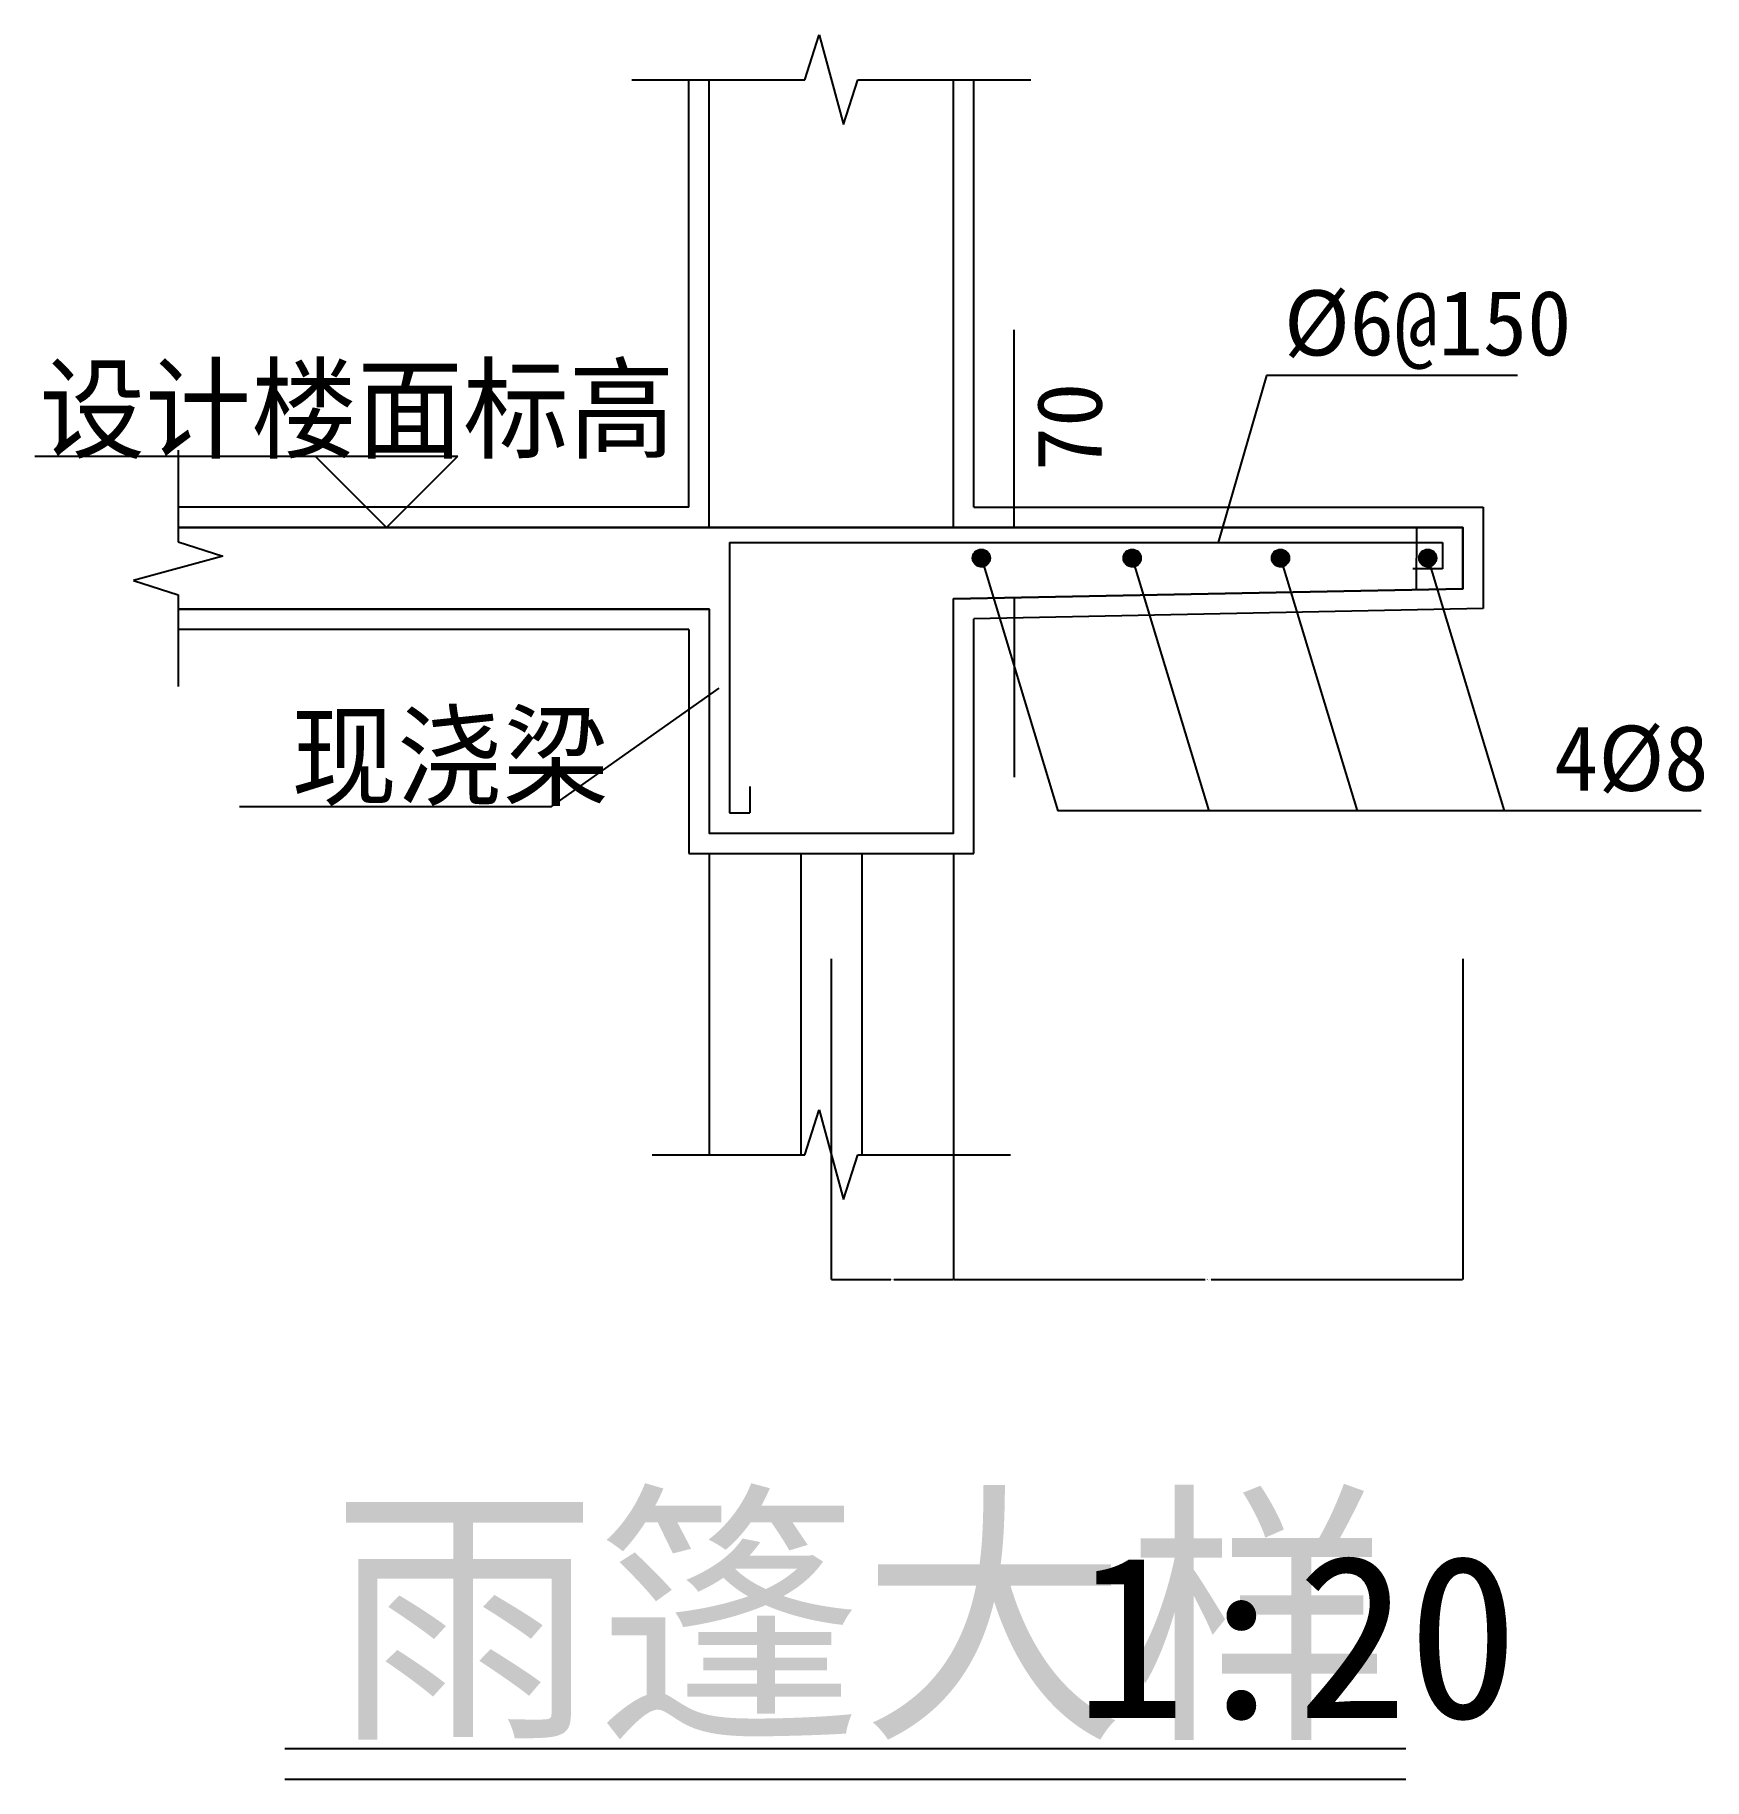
# Model space of a CAD drawing. Header units: metres. Extents: x 16910 to 18549, y 4773 to 6485.
import ezdxf

# ---------------------------------------------------------------- set-up
doc = ezdxf.new("R2010")
doc.units = ezdxf.units.M
for name, color, linetype in [('OTHER', 7, 'Continuous'), ('PUB_DIM', 3, 'Continuous'), ('PUB_TEXT', 7, 'Continuous'), ('PUB_WALL', 255, 'Continuous'), ('S_FLOOR', 2, 'Continuous'), ('S_WALL', 255, 'Continuous'), ('S_WINDOW', 2, 'Continuous')]:
    doc.layers.add(name, color=color, linetype=linetype)
doc.dimstyles.get("Standard").update_dxf_attribs({"dimtxt": 2.5, "dimasz": 2.5, "dimexe": 1.25, "dimexo": 0.625, "dimtad": 1, "dimcen": 2.5, "dimazin": 3, "dimtfac": 1, "dimtmove": 0, "dimatfit": 3})

# ---------------------------------------------------------------- blocks, each defined once
blk = doc.blocks.new('_CLOSEDFILLED')
at = {"color": 0, "linetype": 'BYBLOCK'}
blk.add_solid([(-1, 0.2), (0, 0), (-1, -0.2)], dxfattribs=at)
blk = doc.blocks.new('*D1')
for p, q in [((17812.19, 5578.03), (17812.19, 5262.94)), ((18312.32, 5578.03), (18312.32, 5262.94)), ((17812.44, 5262.94), (18059.255, 5262.94)), ((18065.255, 5262.94), (18312.07, 5262.94))]:
    blk.add_line(p, q)
at = {"layer": 'Defpoints'}
for p in [(17812.19, 5578.03), (18312.32, 5578.03), (17812.19, 5262.94)]:
    blk.add_point(p, dxfattribs=at)
at = {"layer": 'PUB_DIM', "xscale": 0.25, "yscale": 0.25, "rotation": 180}
blk.add_blockref('_CLOSEDFILLED', (17812.19, 5262.94), dxfattribs=at)
at = {"layer": 'PUB_DIM', "xscale": 0.25, "yscale": 0.25}
blk.add_blockref('_CLOSEDFILLED', (18312.32, 5262.94), dxfattribs=at)
at = {"layer": 'PUB_DIM', "insert": (18062.255, 5262.94), "char_height": 1, "attachment_point": 5}
blk.add_mtext('500,13', dxfattribs=at)
blk = doc.blocks.new('*D2')
for p, q in [((17692.19, 5578.03), (17692.19, 5262.94)), ((17812.19, 5578.03), (17812.19, 5262.94)), ((17692.44, 5262.94), (17750.69, 5262.94)), ((17753.69, 5262.94), (17811.94, 5262.94))]:
    blk.add_line(p, q)
at = {"layer": 'Defpoints'}
for p in [(17692.19, 5578.03), (17812.19, 5578.03), (17692.19, 5262.94)]:
    blk.add_point(p, dxfattribs=at)
at = {"layer": 'PUB_DIM', "xscale": 0.25, "yscale": 0.25, "rotation": 180}
blk.add_blockref('_CLOSEDFILLED', (17692.19, 5262.94), dxfattribs=at)
at = {"layer": 'PUB_DIM', "xscale": 0.25, "yscale": 0.25}
blk.add_blockref('_CLOSEDFILLED', (17812.19, 5262.94), dxfattribs=at)
at = {"layer": 'PUB_DIM', "insert": (17752.19, 5262.94), "char_height": 1, "attachment_point": 5}
blk.add_mtext('120', dxfattribs=at)
blk = doc.blocks.new('*D3')
for p, q in [((18266.93, 6001.3), (18266.93, 5971.3)), ((18266.68, 5971.3), (18266.43, 5971.3)), ((18266.93, 5941.3), (18266.93, 5971.3)), ((18266.93, 5971.3), (18266.93, 5971.3)), ((18267.18, 5971.3), (18267.43, 5971.3))]:
    blk.add_line(p, q)
at = {"layer": 'Defpoints'}
for p in [(18266.93, 6001.3), (18266.93, 5971.3), (18266.93, 5941.3)]:
    blk.add_point(p, dxfattribs=at)
at = {"layer": 'PUB_DIM', "xscale": 0.25, "yscale": 0.25}
blk.add_blockref('_CLOSEDFILLED', (18266.93, 5971.3), dxfattribs=at)
at = {"layer": 'PUB_DIM', "xscale": 0.25, "yscale": 0.25, "rotation": 180}
blk.add_blockref('_CLOSEDFILLED', (18266.93, 5971.3), dxfattribs=at)
at = {"layer": 'PUB_DIM', "insert": (18266.93, 5972.425), "char_height": 1, "attachment_point": 5}
blk.add_mtext('0', dxfattribs=at)

msp = doc.modelspace()

# ---------------------------------------------------------------- hatches: boundary and pattern name
at = {"layer": 'PUB_TEXT'}
h = msp.add_hatch(dxfattribs=at)
h.set_pattern_fill('SOLID')
h.paths.add_polyline_path([(17848.16, 5971.3, 1), (17831.03, 5971.3, 1)])
h = msp.add_hatch(dxfattribs=at)
h.set_pattern_fill('SOLID')
h.paths.add_polyline_path([(17996.23, 5971.3, 1), (17979.1, 5971.3, 1)])
h = msp.add_hatch(dxfattribs=at)
h.set_pattern_fill('SOLID')
h.paths.add_polyline_path([(18141.83, 5971.3, 1), (18124.69, 5971.3, 1)])
h = msp.add_hatch(dxfattribs=at)
h.set_pattern_fill('SOLID')
h.paths.add_polyline_path([(18286.41, 5971.3, 1), (18269.28, 5971.3, 1)])

# ---------------------------------------------------------------- linework, layer by layer
at = {"layer": 'OTHER'}
for p, q in [((17666.32, 6440.98), (17680.32, 6484.98)), ((17680.32, 6484.98), (17704.32, 6396.98)), ((17496.32, 6440.98), (17666.32, 6440.98)), ((17704.32, 6396.98), (17718.32, 6440.98)), ((17718.32, 6440.98), (17888.32, 6440.98)), ((17051, 6077.3), (17051, 5987.3)), ((17051, 5987.3), (17095, 5973.3)), ((17095, 5973.3), (17007, 5949.3)), ((17007, 5949.3), (17051, 5935.3)), ((17051, 5935.3), (17051, 5845.3)), ((17666.32, 5385.49), (17680.32, 5429.49)), ((17680.32, 5429.49), (17704.32, 5341.49)), ((17516.32, 5385.49), (17666.32, 5385.49)), ((17704.32, 5341.49), (17718.32, 5385.49)), ((17718.32, 5385.49), (17868.32, 5385.49))]:
    msp.add_line(p, q, dxfattribs=at)
at = {"layer": 'PUB_DIM'}
for p, q in [((16910.32, 6071.3), (17325.62, 6071.3)), ((17185.62, 6071.3), (17255.62, 6001.3)), ((17255.62, 6001.3), (17325.62, 6071.3)), ((17592.32, 5986.75), (18292.32, 5986.75)), ((17592.32, 5986.75), (17592.32, 5721.3)), ((18292.32, 5986.75), (18292.32, 5960.81)), ((18292.32, 5960.81), (18263.13, 5960.81)), ((17612.32, 5747.04), (17612.32, 5721.3)), ((17592.32, 5721.3), (17612.32, 5721.3))]:
    msp.add_line(p, q, dxfattribs=at)
for points in [[(17871.78, 6001.3), (17871.78, 6195.41)], [(17871.77, 5932.83), (17871.77, 5756.17)]]:
    msp.add_lwpolyline(points, dxfattribs=at)
at = {"layer": 'PUB_TEXT'}
for p, q in [((17552.32, 6021.3), (17552.32, 6440.98)), ((17832.32, 6021.3), (17832.32, 6440.98)), ((18119.41, 6150.72), (18072.1, 5986.75)), ((18366.04, 6150.72), (18119.41, 6150.72)), ((17552.32, 6021.3), (17051, 6021.3)), ((17832.32, 6021.3), (18332.32, 6021.3)), ((18332.32, 6021.3), (18332.32, 5921.79)), ((17839.59, 5971.3), (17914.78, 5723.31)), ((17987.66, 5971.3), (18062.85, 5723.31)), ((18133.26, 5971.3), (18208.45, 5723.31)), ((18277.85, 5971.3), (18353.04, 5723.31)), ((18332.32, 5921.79), (17832.32, 5911.79)), ((17832.32, 5681.3), (17832.32, 5911.79)), ((17552.32, 5901.3), (17051, 5901.3)), ((17552.32, 5901.3), (17552.32, 5681.3)), ((17417.58, 5727.59), (17582.32, 5843.49)), ((17111.37, 5727.59), (17417.58, 5727.59)), ((18546.44, 5723.31), (17914.78, 5723.31)), ((17552.32, 5681.3), (17832.32, 5681.3))]:
    msp.add_line(p, q, dxfattribs=at)
for points in [[(17155.77, 4802.57), (18256.2, 4802.57)], [(17155.77, 4772.57), (18256.2, 4772.57)]]:
    msp.add_lwpolyline(points, dxfattribs=at)
for centre in [(17839.59, 5971.3), (17987.66, 5971.3), (18133.26, 5971.3), (18277.85, 5971.3)]:
    msp.add_circle(centre, 8.57, dxfattribs=at)
at = {"layer": 'PUB_WALL'}
for points in [[(17572.32, 6001.3), (17572.32, 6440.98)], [(17812.32, 6001.3), (17812.32, 6440.98)], [(17051, 5921.3), (17572.32, 5921.3), (17572.32, 5701.3), (17812.32, 5701.3), (17812.32, 5931.3), (18312.32, 5941.3), (18312.32, 6001.3), (17812.32, 6001.3), (17051, 6001.3)]]:
    msp.add_lwpolyline(points, dxfattribs=at)
at = {"layer": 'S_FLOOR'}
for p, q in [((17051, 6001.3), (18312.32, 6001.3)), ((18312.32, 6001.3), (18312.32, 5941.3)), ((18312.32, 5941.3), (17812.32, 5931.3)), ((17812.32, 5701.3), (17812.32, 5931.3)), ((17572.32, 5921.3), (17051, 5921.3)), ((17572.32, 5921.3), (17572.32, 5701.3)), ((17572.32, 5701.3), (17812.32, 5701.3))]:
    msp.add_line(p, q, dxfattribs=at)
at = {"layer": 'S_WALL'}
for p, q in [((17572.32, 6001.3), (17572.32, 6440.98)), ((17812.32, 6001.3), (17812.32, 6440.98))]:
    msp.add_line(p, q, dxfattribs=at)
at = {"layer": 'S_WINDOW'}
for p, q in [((17572.32, 5681.3), (17572.32, 5385.49)), ((17662.32, 5681.3), (17662.32, 5385.49)), ((17722.32, 5681.3), (17722.32, 5385.49)), ((17812.32, 5681.3), (17812.32, 5385.49))]:
    msp.add_line(p, q, dxfattribs=at)

# ---------------------------------------------------------------- texts
at = {"layer": 'PUB_TEXT'}
for s, height, p in [('%%c6@150', 64, (18136.67, 6170.35)), ('设计楼面标高', 80, (16914.64, 6077.69)), ('现浇梁', 80, (17161.88, 5736.82)), ('4%%c8', 64, (18401.88, 5742.88)), ('雨篷大样', 200, (17201.84, 4832.57)), ('1:20', 160, (17931.6, 4832.57))]:
    msp.add_text(s, height=height, dxfattribs=at).set_placement(p)
msp.add_text('70', height=64, rotation=90, dxfattribs=at).set_placement((17957.81, 6056.5))

# ---------------------------------------------------------------- dimensions: what is measured, and where the dimension line sits
at = {"layer": 'PUB_DIM'}
for base, p1, p2, picture, middle in [((18266.93, 5971.3), (18266.93, 5941.3), (18266.93, 6001.3), '*D3', (18266.93, 5972.425)), ((17692.19, 5262.94), (17692.19, 5578.03), (17812.19, 5578.03), '*D2', (17752.19, 5262.94)), ((17812.19, 5262.94), (17812.19, 5578.03), (18312.32, 5578.03), '*D1', (18062.255, 5262.94))]:
    dim = msp.add_linear_dim(base=base, p1=p1, p2=p2, dimstyle='Standard', dxfattribs=at)
    dim.commit()
    dim.dimension.update_dxf_attribs({"geometry": picture, "text_midpoint": middle})

doc.saveas('drawing.dxf')
